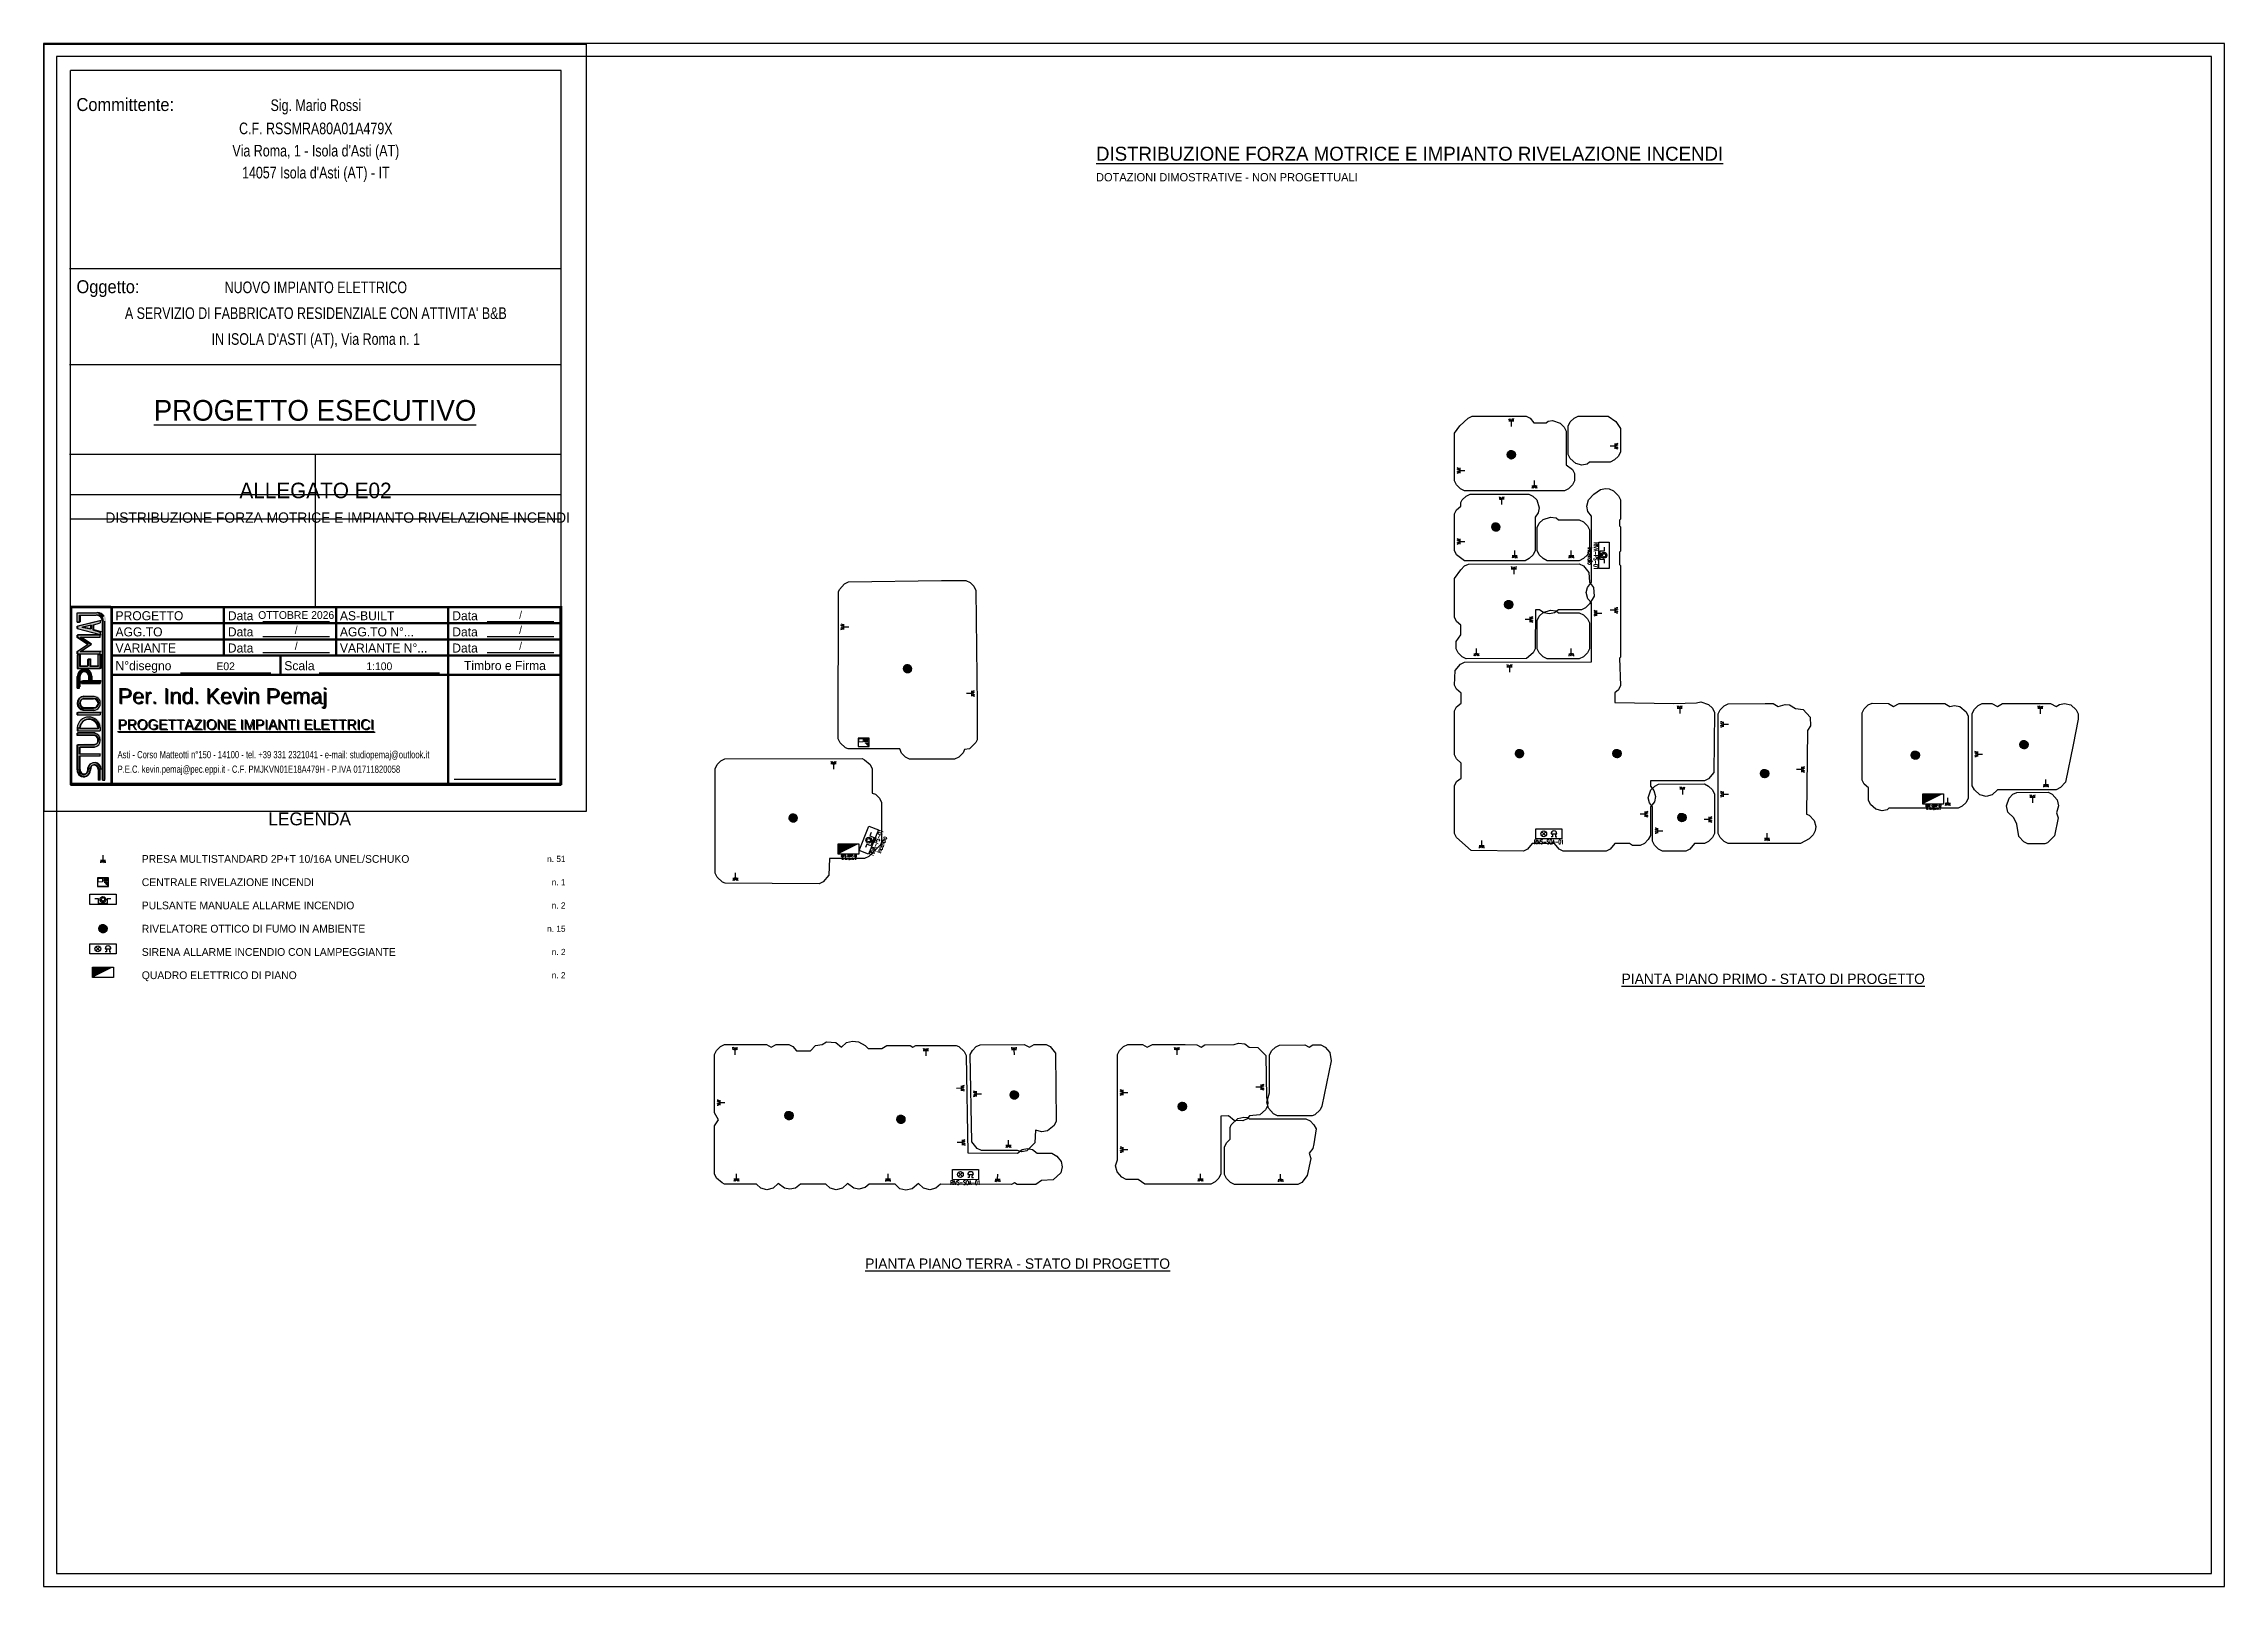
# Model space of a CAD drawing. Header units: millimetres. Extents: x 0 to 8440, y 0 to 5970.
import ezdxf
from ezdxf.enums import TextEntityAlignment as Align

# ---------------------------------------------------------------- set-up
doc = ezdxf.new("R2010")
doc.units = ezdxf.units.MM
for name, color, linetype, lineweight in [('cartiglio', 7, 'Continuous', 30), ('Squadratura', 7, 'Continuous', 50), ('Testo Fisso', 244, 'Continuous', 30), ('Testo Variabile', 7, 'Continuous', 30)]:
    doc.layers.add(name, color=color, linetype=linetype, lineweight=lineweight)
for name, color, linetype in [('FM', 240, 'Continuous'), ('IMP. ANTINCENDIO', 4, 'Continuous'), ('QUADRI', 164, 'Continuous'), ('RI', 4, 'Continuous'), ('TESTI', 7, 'Continuous'), ('tratteggio', 1, 'Continuous')]:
    doc.layers.add(name, color=color, linetype=linetype)
doc.layers.add('layer 2', color=251, linetype='Continuous', transparency=0.5)
doc.layers.add('LOCALI', color=8, linetype='Continuous', plot=False)
doc.styles.add('EX0', font='arial.ttf')
doc.styles.add('IMP-15', font='romans.shx', dxfattribs={"width": 0.6, "height": 7.5})
pattern_1 = [(45, (-1.6892, -1.8778), (-0.1796051, 0.1796051), [])]

# ---------------------------------------------------------------- blocks, each defined once
blk = doc.blocks.new('cartiglio kevin')
at = {"layer": 'Testo Fisso', "true_color": 0xa3a3a3}
h = blk.add_hatch(color=253, dxfattribs=at)
h.dxf.hatch_style = 1
h.paths.add_polyline_path([(20.61, 76.86), (13.09, 76.86), (13.09, 73.28), (13.98, 73.28), (13.98, 75.97), (20.48, 75.97, -0.414214), (22.93, 73.51), (22.93, 12.12), (23.83, 12.12), (23.83, 73.68, 0.388721)])
h.paths.add_polyline_path([(22.04, 68.56), (22.04, 69.45), (19.09, 70.29), (19.09, 72.19), (22.04, 73.03), (22.04, 73.92), (13.09, 71.69), (13.09, 70.79)], flags=17)
h.paths.add_polyline_path([(14.88, 71.24), (18.19, 71.95), (18.19, 70.53)], flags=16)
h.paths.add_polyline_path([(17.12, 64.62), (13.09, 61.93), (13.09, 61.04), (22.04, 61.04), (22.04, 61.93), (14.31, 61.93), (18.37, 64.62), (14.31, 67.3), (22.04, 67.3), (22.04, 68.2), (13.09, 68.2), (13.09, 67.3)], flags=17)
h.paths.add_polyline_path([(13.09, 55.31), (22.04, 55.31), (22.04, 60.68), (21.14, 60.68), (21.14, 56.21), (18.01, 56.21), (18.01, 58.89), (17.12, 58.89), (17.12, 56.21), (13.98, 56.21), (13.98, 60.68), (13.09, 60.68)], flags=17)
h.paths.add_polyline_path([(17.56, 52.27), (17.56, 50.48), (14.71, 50.48), (14.71, 49.58), (22.04, 49.58), (22.04, 50.48), (18.46, 50.48), (18.46, 52.27, 1), (13.09, 52.27), (13.09, 47.79), (13.98, 47.79), (13.98, 52.27, -1)], flags=0)
h.paths.add_polyline_path([(15.33, 39.19), (19.36, 39.15, 1.000228), (19.36, 44.52), (15.33, 44.52, 0.838803)], flags=17)
h.paths.add_polyline_path([(15.33, 43.63), (19.35, 43.63, -1), (19.36, 40.05), (15.33, 40.05, -0.75)], flags=16)
h.paths.add_polyline_path([(22.04, 37.4), (22.04, 38.28), (13.09, 38.28), (13.09, 37.4)], flags=17)
h.paths.add_polyline_path([(13.1, 32.53), (13.09, 31.18), (22.04, 31.22), (22.04, 32.53, 0.9)], flags=17)
h.paths.add_polyline_path([(21.15, 32.44), (21.15, 32.08), (13.99, 32.08), (13.99, 32.44, -0.9)], flags=16)
h.paths.add_polyline_path([(19.71, 29.39, -0.779579), (19.8, 25.84), (13.09, 25.81), (13.09, 24.92), (13.09, 19.19), (13.09, 18.83), (13.09, 16.15, 1.05347), (18.02, 15.96), (18.03, 16.68, -0.949352), (21.15, 16.23), (21.15, 12.12), (22.04, 12.12), (22.04, 16.15, 0.983646), (17.13, 16.68), (17.12, 15.78, -1), (13.98, 16.07), (13.98, 18.83), (13.99, 19.19), (13.99, 21.43), (22.04, 21.43), (22.04, 22.32), (13.99, 22.32), (13.99, 24.92), (19.8, 24.92, 0.833333), (19.8, 30.29), (13.09, 30.29), (13.09, 29.39)])
h = blk.add_hatch(color=253, dxfattribs=at)
h.dxf.hatch_style = 1
h.paths.add_polyline_path([(13.09, 47.79), (13.98, 47.79), (13.98, 52.27, -1), (17.56, 52.27), (17.56, 50.48), (14.71, 50.48), (14.71, 49.58), (22.04, 49.58), (22.04, 50.48), (18.46, 50.48), (18.46, 52.27, 1), (13.09, 52.27)])
at = {"layer": 'tratteggio', "ltscale": 1000}
h = blk.add_hatch(color=256, dxfattribs=at)
h.dxf.hatch_style = 1
h.set_gradient(color1=(100, 33, 101), color2=(153, 27, 30), name='HEMISPHERICAL')
h.paths.add_polyline_path([(20.16, 76.47), (12.64, 76.47), (12.64, 72.89), (13.54, 72.89), (13.54, 75.58), (20.03, 75.58, -0.414214), (22.49, 73.12), (22.49, 11.73), (23.38, 11.73), (23.38, 73.29, 0.388721)])
h.paths.add_polyline_path([(21.59, 68.16), (21.59, 69.06), (18.64, 69.9), (18.64, 71.8), (21.59, 72.64), (21.59, 73.53), (12.64, 71.3), (12.64, 70.4)], flags=17)
h.paths.add_polyline_path([(14.43, 70.85), (17.74, 71.56), (17.74, 70.14)], flags=16)
h.paths.add_polyline_path([(16.67, 64.23), (12.64, 61.54), (12.64, 60.65), (21.59, 60.65), (21.59, 61.54), (13.86, 61.54), (17.92, 64.23), (13.86, 66.91), (21.59, 66.91), (21.59, 67.81), (12.64, 67.81), (12.64, 66.91)], flags=17)
h.paths.add_polyline_path([(12.64, 54.92), (21.59, 54.92), (21.59, 60.29), (20.7, 60.29), (20.7, 55.82), (17.56, 55.82), (17.56, 58.5), (16.67, 58.5), (16.67, 55.82), (13.54, 55.82), (13.54, 60.29), (12.64, 60.29)], flags=17)
h.paths.add_polyline_path([(17.12, 51.88), (17.12, 50.09), (14.26, 50.09), (14.26, 49.19), (21.59, 49.19), (21.59, 50.09), (18.01, 50.09), (18.01, 51.88, 1), (12.64, 51.88), (12.64, 47.4), (13.54, 47.4), (13.54, 51.88, -1)], flags=0)
h.paths.add_polyline_path([(14.88, 38.8), (18.91, 38.76, 1.000228), (18.91, 44.13), (14.88, 44.13, 0.838803)], flags=17)
h.paths.add_polyline_path([(14.88, 43.24), (18.9, 43.24, -1), (18.91, 39.66), (14.88, 39.66, -0.75)], flags=16)
h.paths.add_polyline_path([(21.59, 37.01), (21.59, 37.89), (12.64, 37.89), (12.64, 37.01)], flags=17)
h.paths.add_polyline_path([(12.65, 32.14), (12.65, 30.79), (21.6, 30.83), (21.59, 32.14, 0.9)], flags=17)
h.paths.add_polyline_path([(20.7, 32.05), (20.7, 31.69), (13.54, 31.69), (13.54, 32.05, -0.9)], flags=16)
h.paths.add_polyline_path([(19.27, 29, -0.779579), (19.36, 25.45), (12.64, 25.42), (12.64, 24.53), (12.64, 18.8), (12.64, 18.44), (12.64, 15.76, 1.05347), (17.57, 15.57), (17.59, 16.29, -0.949352), (20.7, 15.84), (20.7, 11.73), (21.59, 11.73), (21.59, 15.76, 0.983646), (16.68, 16.29), (16.68, 15.39, -1), (13.54, 15.68), (13.54, 18.44), (13.54, 18.8), (13.54, 21.04), (21.59, 21.04), (21.59, 21.93), (13.54, 21.93), (13.54, 24.53), (19.36, 24.53, 0.833333), (19.36, 29.9), (12.64, 29.9), (12.64, 29)])
at = {"layer": 'tratteggio'}
h = blk.add_hatch(color=256, dxfattribs=at)
h.dxf.hatch_style = 1
h.set_gradient(color1=(100, 33, 101), color2=(153, 27, 30), name='INVCURVED')
h.paths.add_polyline_path([(12.64, 47.4), (13.54, 47.4), (13.54, 51.88, -1), (17.12, 51.88), (17.12, 50.09), (14.26, 50.09), (14.26, 49.19), (21.59, 49.19), (21.59, 50.09), (18.01, 50.09), (18.01, 51.88, 1), (12.64, 51.88)])
at = {"layer": 'cartiglio'}
for p, q in [((200, 75), (200, 10)), ((22.49, 11.73), (23.38, 11.73))]:
    blk.add_line(p, q, dxfattribs=at)
at = {"layer": 'cartiglio', "const_width": 0.2}
for points in [[(10, 79.05), (200, 79.05), (200, 10), (10, 10)], [(25.71, 79.05), (200, 79.05), (200, 10), (25.71, 10)]]:
    blk.add_lwpolyline(points, close=True, dxfattribs=at)
at = {"layer": 'layer 2'}
for p, q in [((12.64, 72.89), (12.64, 76.47)), ((12.64, 76.47), (20.16, 76.47)), ((12.64, 71.3), (21.59, 73.53)), ((12.64, 72.89), (13.54, 72.89)), ((12.64, 70.4), (12.64, 71.3)), ((12.64, 70.4), (21.59, 68.16)), ((21.59, 67.81), (12.64, 67.81)), ((12.64, 66.91), (12.64, 67.81)), ((13.54, 75.58), (20.03, 75.58)), ((13.54, 72.89), (13.54, 75.58)), ((17.74, 71.56), (14.43, 70.85)), ((17.74, 70.14), (14.43, 70.85)), ((17.74, 71.56), (17.74, 70.14)), ((18.64, 71.8), (21.59, 72.64)), ((18.64, 71.8), (18.64, 69.9)), ((18.64, 69.9), (21.59, 69.06)), ((21.59, 73.53), (21.59, 72.64)), ((21.59, 69.06), (21.59, 68.16)), ((21.59, 66.91), (21.59, 67.81)), ((22.49, 11.73), (22.49, 73.12)), ((23.38, 11.73), (23.38, 73.29)), ((16.67, 64.23), (12.64, 66.91)), ((12.64, 61.54), (16.67, 64.23)), ((12.64, 60.65), (12.64, 61.54)), ((12.64, 60.65), (21.59, 60.65)), ((12.64, 60.29), (12.64, 54.92)), ((13.54, 60.29), (12.64, 60.29)), ((13.54, 60.29), (13.54, 55.82)), ((21.59, 66.91), (13.86, 66.91)), ((17.92, 64.23), (13.86, 66.91)), ((13.86, 61.54), (17.92, 64.23)), ((13.86, 61.54), (21.59, 61.54)), ((20.7, 55.82), (20.7, 60.29)), ((21.59, 60.29), (20.7, 60.29)), ((21.59, 60.65), (21.59, 61.54)), ((21.59, 54.92), (21.59, 60.29)), ((12.64, 54.92), (21.59, 54.92)), ((12.64, 47.4), (12.64, 51.88)), ((13.54, 55.82), (16.67, 55.82)), ((13.54, 47.4), (13.54, 51.88)), ((16.67, 58.5), (17.56, 58.5)), ((16.67, 58.5), (16.67, 55.82)), ((17.12, 50.09), (17.12, 51.88)), ((17.56, 58.5), (17.56, 55.82)), ((17.56, 55.82), (20.7, 55.82)), ((18.01, 50.09), (18.01, 51.88)), ((12.64, 47.4), (13.54, 47.4)), ((14.26, 49.19), (14.26, 50.09)), ((17.12, 50.09), (14.26, 50.09)), ((14.26, 49.19), (21.59, 49.19)), ((14.88, 44.13), (18.91, 44.13)), ((14.88, 43.24), (18.91, 43.24)), ((18.01, 50.09), (21.59, 50.09)), ((21.59, 50.09), (21.59, 49.19)), ((12.64, 37.01), (12.64, 37.89)), ((12.64, 37.89), (21.59, 37.89)), ((12.64, 37.01), (21.59, 37.01)), ((14.88, 39.66), (18.91, 39.66)), ((14.88, 38.8), (18.91, 38.76)), ((21.59, 37.89), (21.59, 37.01)), ((19.36, 29.9), (12.64, 29.9)), ((12.64, 29), (12.64, 29.9)), ((19.27, 29), (12.64, 29)), ((12.64, 25.42), (19.36, 25.45)), ((12.64, 24.53), (12.64, 25.42)), ((12.65, 32.14), (12.65, 30.79)), ((12.65, 30.79), (21.6, 30.83)), ((13.54, 31.69), (13.54, 32.05)), ((13.54, 31.69), (20.7, 31.69)), ((20.7, 31.69), (20.7, 32.05)), ((21.59, 32.14), (21.6, 30.79)), ((12.64, 18.8), (12.64, 24.53)), ((12.64, 18.44), (12.64, 18.8)), ((12.64, 15.76), (12.64, 18.45)), ((13.54, 21.93), (13.54, 24.53)), ((13.54, 24.53), (19.36, 24.53)), ((13.54, 21.93), (21.59, 21.93)), ((13.54, 18.8), (13.54, 21.04)), ((21.59, 21.04), (13.54, 21.04)), ((13.54, 18.44), (13.54, 18.8)), ((13.54, 15.68), (13.54, 18.44)), ((21.59, 21.04), (21.59, 21.93)), ((16.68, 16.29), (16.68, 15.39)), ((17.59, 16.29), (17.57, 15.39)), ((20.7, 15.84), (20.7, 11.73)), ((21.59, 11.73), (20.7, 11.73)), ((21.59, 11.73), (21.59, 15.76)), ((22.49, 11.73), (22.49, 11.73))]:
    blk.add_line(p, q, dxfattribs=at)
blk.add_lwpolyline([(10, 79.05), (25.71, 79.05), (25.71, 10), (10, 10)], close=True, dxfattribs=at)
for centre, radius, start, end in [((20.04, 73.12), 3.35, 34.06186, 87.88285), ((20.03, 73.12), 2.46, 0, 90), ((15.33, 51.88), 2.68, 0, 180), ((15.33, 51.88), 1.79, 0, 180), ((15.35, 41.46), 2.71, 100.01997, 259.98003), ((15.4, 41.45), 1.86, 106.2602, 253.7398), ((18.91, 41.45), 2.68, 269.98693, 90.01307), ((18.91, 41.45), 1.79, 270.10384, 89.89616), ((17.12, 31.67), 4.49, 6.02558, 173.97442), ((17.12, 31.67), 3.6, 6.02558, 173.97442), ((18.86, 27.21), 1.83, 285.5627, 77.31962), ((18.86, 27.21), 2.73, 280.38886, 79.61114), ((19.13, 15.98), 2.47, 354.80557, 172.9161), ((19.13, 15.98), 1.58, 354.80557, 168.85229), ((15.1, 15.54), 2.47, 174.73687, 356.74772), ((15.11, 15.54), 1.58, 174.80557, 354.80557)]:
    blk.add_arc(centre, radius, start, end, dxfattribs=at)
at = {"layer": 'Squadratura'}
for p, q in [((26.01, 78.75), (199.7, 78.75)), ((26.01, 78.75), (26.01, 10.3)), ((199.7, 78.75), (199.7, 10.3)), ((200, 79.05), (200, 10)), ((10, 10), (200, 10)), ((25.71, 10), (200, 10)), ((26.01, 10.3), (199.7, 10.3))]:
    blk.add_line(p, q, dxfattribs=at)
at = {"layer": 'Squadratura', "color": 252}
for p, q in [((69.43, 60), (69.43, 78.75)), ((112.85, 60), (112.85, 78.75)), ((156.28, 60), (156.28, 78.75)), ((199.7, 72.49), (26.01, 72.49)), ((199.7, 66.25), (26.01, 66.25)), ((156.67, 60), (26.01, 60)), ((156.67, 60), (26.01, 60)), ((91.34, 52.5), (91.34, 60)), ((112.85, 66.25), (199.7, 66.25)), ((156.28, 10.3), (156.28, 60)), ((156.28, 45), (156.28, 60)), ((156.67, 60), (199.7, 60)), ((156.67, 60), (199.7, 60)), ((156.67, 52.5), (26.01, 52.5)), ((91.34, 52.5), (156.28, 52.5)), ((156.67, 52.5), (199.7, 52.5))]:
    blk.add_line(p, q, dxfattribs=at)
at = {"layer": 'Squadratura'}
blk.add_lwpolyline([(25.71, 10.3), (10.3, 10.3), (10.3, 78.75), (25.71, 78.75)], dxfattribs=at)
at = {"layer": 'Testo Fisso', "color": 253, "true_color": 0xa3a3a3}
for p, q in [((12.92, 71.48), (21.87, 73.72)), ((12.92, 73.07), (13.82, 73.07)), ((12.92, 70.58), (12.92, 71.48)), ((21.87, 67.99), (12.92, 67.99)), ((12.92, 67.09), (12.92, 67.99)), ((13.98, 73.07), (13.98, 75.76)), ((18.02, 71.74), (14.71, 71.03)), ((18.02, 70.32), (14.71, 71.03)), ((18.02, 71.74), (18.02, 70.32)), ((18.92, 71.98), (18.92, 70.09)), ((18.92, 70.09), (21.87, 69.24)), ((22.76, 11.91), (22.76, 73.3)), ((16.95, 64.41), (12.92, 67.09)), ((12.92, 61.72), (16.95, 64.41)), ((12.92, 60.83), (12.92, 61.72)), ((12.92, 60.47), (12.92, 55.1)), ((13.82, 60.47), (12.92, 60.47)), ((13.82, 60.47), (13.82, 56)), ((18.2, 64.41), (14.14, 67.09)), ((14.14, 61.72), (18.2, 64.41)), ((14.14, 61.72), (21.87, 61.72)), ((21.87, 55.1), (21.87, 60.47)), ((12.92, 55.1), (21.87, 55.1)), ((12.92, 47.58), (12.92, 52.06)), ((13.82, 56), (16.95, 56)), ((16.95, 58.68), (17.84, 58.68)), ((16.95, 58.68), (16.95, 56)), ((17.4, 50.27), (17.4, 52.06)), ((17.84, 58.68), (17.84, 56)), ((17.84, 56), (20.97, 56)), ((18.46, 50.27), (18.46, 52.06)), ((15.16, 44.31), (19.19, 44.31)), ((15.16, 43.42), (19.19, 43.42)), ((18.29, 50.27), (21.87, 50.27)), ((12.92, 37.19), (12.92, 38.07)), ((12.92, 38.07), (21.87, 38.07)), ((15.16, 39.84), (19.19, 39.84)), ((15.16, 38.98), (19.19, 38.95)), ((19.63, 30.08), (12.92, 30.08)), ((12.92, 29.18), (12.92, 30.08)), ((19.54, 29.18), (12.92, 29.18)), ((12.92, 25.61), (19.63, 25.63)), ((12.92, 24.71), (12.92, 25.61)), ((12.93, 32.32), (12.93, 30.97)), ((13.82, 31.87), (13.82, 32.23)), ((13.82, 31.87), (20.98, 31.87)), ((20.98, 31.87), (20.98, 32.23)), ((12.92, 18.98), (12.92, 24.71)), ((12.92, 18.62), (12.92, 18.98)), ((12.92, 15.94), (12.92, 18.63)), ((13.81, 18.62), (13.82, 18.98)), ((13.81, 15.86), (13.81, 18.62)), ((13.82, 22.12), (13.82, 24.71)), ((13.82, 24.71), (19.63, 24.71)), ((13.82, 18.98), (13.82, 21.22)), ((16.96, 16.47), (16.95, 15.57)), ((17.86, 16.47), (17.84, 15.57)), ((20.98, 16.02), (20.98, 11.91)), ((22.76, 11.91), (22.76, 11.91))]:
    blk.add_line(p, q, dxfattribs=at)
at = {"layer": 'Testo Fisso', "color": 250}
for p, q in [((84.48, 73.14), (110.31, 73.14)), ((84.48, 67.39), (110.31, 67.39)), ((84.48, 61.15), (110.31, 61.15))]:
    blk.add_line(p, q, dxfattribs=at)
at = {"layer": 'Testo Fisso', "color": 0}
for p, q in [((171.33, 73.14), (197.15, 73.14)), ((171.33, 67.39), (197.15, 67.39)), ((171.33, 61.15), (197.15, 61.15))]:
    blk.add_line(p, q, dxfattribs=at)
at = {"layer": 'Testo Fisso', "color": 7}
for p, q in [((52.64, 53.31), (87.56, 53.31)), ((106.25, 53.31), (152.89, 53.31)), ((158.52, 12.09), (197.85, 12.09))]:
    blk.add_line(p, q, dxfattribs=at)
at = {"layer": 'Testo Fisso', "color": 253, "true_color": 0xa3a3a3}
for centre, radius, start, end in [((20.31, 73.31), 3.35, 34.06186, 87.88285), ((20.31, 73.3), 2.46, 0, 90), ((15.61, 52.06), 2.68, 0, 180), ((15.61, 52.06), 1.79, 0, 180), ((15.63, 41.65), 2.71, 100.01997, 259.98003), ((15.68, 41.63), 1.86, 106.2602, 253.7398), ((19.18, 41.63), 1.79, 270.10384, 89.89616), ((17.4, 31.85), 3.6, 6.02558, 173.97442), ((19.14, 27.39), 1.83, 285.5627, 77.31962), ((19.41, 16.16), 2.47, 354.80557, 172.9161), ((19.41, 16.16), 1.58, 354.80557, 168.85229), ((15.38, 15.72), 2.47, 174.73687, 356.74772), ((15.38, 15.72), 1.58, 174.80557, 354.80557)]:
    blk.add_arc(centre, radius, start, end, dxfattribs=at)
at = {"layer": 'cartiglio', "color": 250}
for tag, p in [('DATA1', (97.4, 74.16)), ('DATA4', (184.24, 74.16)), ('DATA2', (97.4, 68.41)), ('DATA5', (184.24, 68.41)), ('DATA3', (97.4, 62.17)), ('DATA6', (184.24, 62.17)), ('N°DISEGNO', (70.1, 54.33)), ('SCALA', (129.57, 54.33))]:
    blk.add_attdef(tag, text='', height=3, dxfattribs=at).set_placement(p, align=Align.CENTER)
at = {"layer": 'Testo Fisso'}
for s, height, p in [('Data', 3.5, (70.95, 73.64)), ('Data', 3.5, (157.8, 73.64)), ('Data', 3.5, (70.95, 67.39)), ('Data', 3.5, (157.8, 67.39)), ('Data', 3.5, (70.95, 61.15)), ('Data', 3.5, (157.8, 61.15)), ('N°disegno', 3.5, (27.47, 54.31)), ('Scala', 3.5, (92.8, 54.31)), ('%%UPROGETTAZIONE IMPIANTI ELETTRICI', 4, (28.27, 31.36))]:
    blk.add_text(s, height=height, dxfattribs=at).set_placement(p)
blk.add_text('Timbro e Firma', height=3.5, dxfattribs=at).set_placement((178.18, 54.36), align=Align.CENTER)
at = {"layer": 'Testo Fisso', "style": 'EX0'}
blk.add_text('Per. Ind. Kevin Pemaj', height=6, dxfattribs=at).set_placement((28.27, 41.38))
at = {"layer": 'Testo Fisso', "color": 253, "true_color": 0xa3a3a3, "style": 'EX0'}
blk.add_text('Per. Ind. Kevin Pemaj', height=6, dxfattribs=at).set_placement((28.67, 41.1))
at = {"layer": 'Testo Fisso', "color": 253, "true_color": 0xa3a3a3}
blk.add_text('%%UPROGETTAZIONE IMPIANTI ELETTRICI', height=4, dxfattribs=at).set_placement((28.67, 31.08))
at = {"layer": 'Testo Fisso', "width": 0.79}
for s, p in [('Asti - Corso Matteotti n°150 - 14100 - tel. +39 331 2321041 - e-mail: studiopemaj@outlook.it', (28.27, 20.24)), ('P.E.C. kevin.pemaj@pec.eppi.it - C.F. PMJKVN01E18A479H - P.IVA 01711820058', (28.27, 14.61))]:
    blk.add_text(s, height=2.8, dxfattribs=at).set_placement(p)
at = {"layer": 'Testo Fisso'}
for tag, p in [('PROGETTO1', (27.47, 73.64)), ('PROGETTO4', (114.32, 73.64)), ('PROGETTO2', (27.47, 67.39)), ('PROGETTO5', (114.32, 67.39)), ('PROGETTO3', (27.47, 61.15)), ('PROGETTO6', (114.32, 61.15))]:
    blk.add_attdef(tag, p, '', height=3.5, dxfattribs=at)
blk = doc.blocks.new('CARTIGLIO VJN001')
at = {"layer": 'cartiglio', "color": 255}
for p, q in [((2197.15, 1700.02), (2007.15, 1700.02)), ((2007.15, 1492.67), (2007.15, 1700.02)), ((2197.15, 1492.67), (2197.15, 1700.02)), ((2006.85, 1623.44), (2196.85, 1623.44)), ((2006.85, 1586.18), (2196.85, 1586.18)), ((2006.85, 1551.53), (2196.85, 1551.53)), ((2101.85, 1551.53), (2101.85, 1492.67)), ((2007.15, 1535.98), (2197.15, 1535.98)), ((2007.15, 1526.5), (2197.15, 1526.5))]:
    blk.add_line(p, q, dxfattribs=at)
blk.add_lwpolyline([(1996.85, 1413.32), (2206.85, 1413.32), (2206.85, 1710.32), (1996.85, 1710.32)], close=True, dxfattribs=at)
at = {"layer": 'Squadratura'}
blk.add_line((2206.85, 1710.32), (1996.85, 1710.32), dxfattribs=at)
at = {"layer": 'layer 2'}
blk.add_blockref('cartiglio kevin', (1997.15, 1413.62), dxfattribs=at).add_auto_attribs({'SCALA': '1:100', 'N°DISEGNO': 'E02', 'DATA1': 'OTTOBRE 2026', 'DATA2': '/', 'PROGETTO2': 'AGG.TO', 'PROGETTO3': 'VARIANTE', 'DATA3': '/', 'DATA4': '/', 'DATA5': '/', 'PROGETTO5': 'AGG.TO N°...', 'PROGETTO6': 'VARIANTE N°...', 'DATA6': '/', 'PROGETTO1': 'PROGETTO', 'PROGETTO4': 'AS-BUILT'})
at = {"layer": 'Testo Fisso', "width": 0.95}
for s, p in [('Committente:', (2009.53, 1684.32)), ('Oggetto:', (2009.53, 1613.84))]:
    blk.add_text(s, height=5, dxfattribs=at).set_placement(p)
at = {"layer": 'Testo Fisso'}
blk.add_text('%%UPROGETTO ESECUTIVO', height=8, dxfattribs=at).set_placement((2101.85, 1564.49), align=Align.CENTER)
at = {"layer": 'Testo Variabile', "width": 0.8}
for s, p in [('Sig. Mario Rossi', (2102.15, 1684.32)), ('C.F. RSSMRA80A01A479X', (2102.15, 1675.34)), ("Via Roma, 1 - Isola d'Asti (AT)", (2102.15, 1666.72)), ("14057 Isola d'Asti (AT) - IT", (2102.15, 1658.23)), ('NUOVO IMPIANTO ELETTRICO', (2102.15, 1613.84)), ("A SERVIZIO DI FABBRICATO RESIDENZIALE CON ATTIVITA' B&B", (2102.15, 1603.84)), ("IN ISOLA D'ASTI (AT), Via Roma n. 1", (2102.15, 1593.84))]:
    blk.add_text(s, height=4.5, dxfattribs=at).set_placement(p, align=Align.CENTER)
blk = doc.blocks.new('16A', base_point=(0, 5))
at = {"layer": 'FM'}
for p, q in [((-10, 0), (10, 0)), ((0, 0), (0, 20))]:
    blk.add_line(p, q, dxfattribs=at)
for radius in [10, 5]:
    blk.add_arc((0, -10), radius, 0, 180, dxfattribs=at)
blk = doc.blocks.new('Rivelatore fumo in ambiente', base_point=(-8.3, -9.8))
at = {"layer": 'RI'}
h = blk.add_hatch(dxfattribs=at)
h.set_pattern_fill('ANSI31', color=256, scale=0.08)
h.set_pattern_definition(pattern_1)
h.paths.add_polyline_path([(-8.4, 6.6, 0.414214), (-24.4, -9.4), (-8.4, -9.4)])
h = blk.add_hatch(dxfattribs=at)
h.set_pattern_fill('ANSI31', color=256, scale=0.08)
h.set_pattern_definition(pattern_1)
h.paths.add_polyline_path([(-8.4, 6.6), (-8.4, -9.4), (7.6, -9.4, 0.414214)])
h = blk.add_hatch(dxfattribs=at)
h.set_pattern_fill('ANSI31', color=256, scale=0.08)
h.set_pattern_definition(pattern_1)
h.paths.add_polyline_path([(-8.4, -9.4), (-24.4, -9.4, 0.414214), (-8.4, -25.4)])
h = blk.add_hatch(dxfattribs=at)
h.set_pattern_fill('ANSI31', color=256, scale=0.08)
h.set_pattern_definition(pattern_1)
h.paths.add_polyline_path([(7.6, -9.4), (-8.4, -9.4), (-8.4, -25.4, 0.414214)])
for p, q in [((-8.4, 6.6), (-8.4, -25.4)), ((7.6, -9.4), (-24.4, -9.4))]:
    blk.add_line(p, q, dxfattribs=at)
blk.add_circle((-8.4, -9.4), 16, dxfattribs=at)
blk = doc.blocks.new('RIVS-SOA-01', base_point=(0.2, -5.4))
for p, q in [((-22.5, 8.8), (22.5, 8.8)), ((-22.5, -8.8), (-22.5, 8.8)), ((-12.3, 3.5), (-5.2, -3.5)), ((-5.2, 3.5), (-12.3, -3.5)), ((22.5, 8.8), (22.5, -8.8)), ((22.5, -8.8), (-22.5, -8.8))]:
    blk.add_line(p, q)
blk.add_lwpolyline([(13.8, 0, 1), (3.8, 0)], format="xyb", close=True)
for points in [[(6.2, 0), (6.2, -5), (3.8, -5)], [(11.2, 0), (11.2, -5), (13.8, -5)]]:
    blk.add_lwpolyline(points)
blk.add_circle((-8.8, 0), 5)
at = {"lineweight": 0, "style": 'IMP-15', "width": 0.6, "flags": 4}
blk.add_attdef('NOTASX', text='', height=7.5, dxfattribs=at).set_placement((-26.2, -2.5), align=Align.RIGHT)
blk.add_attdef('NOTADX', (26.2, -2.5), '', height=7.5, dxfattribs=at)
blk.add_attdef('CODICE', text='', height=7.5, dxfattribs=at).set_placement((0, -13.8), align=Align.MIDDLE_CENTER)
blk = doc.blocks.new('RIVI-P-01', base_point=(0.2, -10.4))
for p, q in [((-22.5, -8.8), (-22.5, 8.8)), ((-22.5, 8.8), (22.5, 8.8)), ((22.5, 8.8), (22.5, -8.8)), ((22.5, -8.8), (-22.5, -8.8))]:
    blk.add_line(p, q)
blk.add_lwpolyline([(13.7, 0.7), (7.5, 0.7), (7.5, -6.8), (-7.5, -6.8), (-7.5, 0.7), (-13.8, 0.7)])
for radius in [5, 3]:
    blk.add_circle((0, 0), radius)
at = {"lineweight": 0, "style": 'IMP-15', "width": 0.6, "flags": 4}
blk.add_attdef('NOTASX', text='', height=7.5, dxfattribs=at).set_placement((-23.8, -2.5), align=Align.RIGHT)
blk.add_attdef('NOTADX', (23.8, -2.5), '', height=7.5, dxfattribs=at)
for tag, p in [('CODICE', (1.2, -13.8)), ('TIPO', (1.2, -23.8))]:
    blk.add_attdef(tag, text='', height=7.5, dxfattribs=at).set_placement(p, align=Align.MIDDLE_CENTER)
blk = doc.blocks.new('Quadro di piano', base_point=(4, -31.3))
blk.add_lwpolyline([(-36.2, 0), (44.2, 0), (44.2, -40.5), (-36.2, -40.5)], close=True)
blk.add_solid([(44.2, 0), (-36.2, 0), (-36.2, -40.5)])
at = {"style": 'IMP-15', "width": 0.6}
for tag, p in [('DENOMINAZIONE', (6, -60.5)), ('CODICE', (6, -50.5))]:
    blk.add_attdef(tag, text='', height=7.5, dxfattribs=at).set_placement(p, align=Align.CENTER)
blk = doc.blocks.new('RIVA-CR-01_BIS', base_point=(0, 16.4))
for p, q in [((21.6, 32.9), (-21.6, 32.9)), ((-21.6, 32.9), (-21.6, 0)), ((-21.6, 0), (21.6, 0)), ((21.6, 0), (21.6, 32.9))]:
    blk.add_line(p, q)
at = {"linetype": 'Continuous', "lineweight": 9}
for p, q in [((-20.5, 1), (-20.5, 31.8)), ((-20.5, 31.8), (0, 31.8)), ((0, 1), (-20.5, 1)), ((20.5, 31.8), (0, 31.8)), ((0, 1), (20.5, 1)), ((20.5, 1), (20.5, 31.8))]:
    blk.add_line(p, q, dxfattribs=at)
at = {"lineweight": 9}
for p, q in [((4.9, 15.1), (19, 15.1)), ((6.5, 13.5), (19, 13.5)), ((8, 12), (19, 12)), ((9.6, 10.4), (19, 10.4)), ((11.2, 8.8), (19, 8.8)), ((12.7, 7.3), (19, 7.3)), ((14.3, 5.7), (19, 5.7)), ((15.9, 4.2), (19, 4.2))]:
    blk.add_line(p, q, dxfattribs=at)
at = {"linetype": 'Continuous', "lineweight": 9}
for points in [[(-10.3, 18), (-18, 18, -0.414214), (-19, 19), (-19, 29.3, -0.414214), (-18, 30.3), (-10.3, 30.3)], [(-10.3, 18), (-2.5, 18, 0.414214), (-1.5, 19), (-1.5, 29.3, 0.414214), (-2.5, 30.3), (-10.3, 30.3)]]:
    blk.add_lwpolyline(points, format="xyb", dxfattribs=at)
for centre in [(3.3, 27.7), (3.3, 24.1), (3.3, 20.5), (6.4, 27.7), (6.4, 24.1), (6.4, 20.5), (9.5, 27.7), (9.5, 24.1), (9.5, 20.5), (12.6, 27.7), (12.6, 24.1), (12.6, 20.5), (15.7, 27.7), (15.7, 24.1), (15.7, 20.5)]:
    blk.add_circle(centre, 1.03, dxfattribs=at)

msp = doc.modelspace()

# ---------------------------------------------------------------- linework, layer by layer
for points in [[(0, 0), (8440, 0), (8440, 5970), (0, 5970)], [(50, 50), (8390, 50), (8390, 5920), (50, 5920)]]:
    msp.add_lwpolyline(points, close=True)
at = {"layer": 'LOCALI'}
for points in [[(5528.5, 4528), (5737.5, 4529), (5753.5, 4521), (5767.5, 4503), (5815.5, 4503), (5823.5, 4509), (5839.5, 4511), (5869.5, 4501), (5884.5, 4486), (5892.5, 4470), (5892.5, 4340), (5916.5, 4322), (5924.5, 4306), (5924.5, 4278), (5916.5, 4262), (5901.5, 4247), (5885.5, 4239), (5499.5, 4239), (5483.5, 4247), (5468.5, 4262), (5460.5, 4278), (5460.5, 4462), (5481.5, 4491), (5513.5, 4521)], [(5938.5, 4528), (6055.5, 4529), (6084.5, 4508), (6102.5, 4480), (6102.5, 4390), (6094.5, 4374), (6079.5, 4359), (6063.5, 4351), (5983.5, 4351), (5973.5, 4343), (5953.5, 4339), (5929.5, 4345), (5908.5, 4364), (5900.5, 4380), (5900.5, 4490), (5908.5, 4506), (5923.5, 4521)], [(6044.5, 4248), (6059.5, 4247), (6075.5, 4239), (6094.5, 4220), (6102.5, 4204), (6102.5, 4130), (6098.5, 4126), (6098.5, 4104), (6102.5, 4100), (6102.5, 4006), (6098.5, 4002), (6098.5, 3954), (6102.5, 3950), (6102.5, 3596), (6098.5, 3592), (6102.5, 3486), (6094.5, 3470), (6080.5, 3458), (6080.5, 3420), (6309.5, 3417), (6397.5, 3419), (6413.5, 3423), (6443.5, 3413), (6458.5, 3398), (6466.5, 3382), (6464.5, 3150), (6443.5, 3125), (6427.5, 3117), (6219.5, 3117), (6218.5, 3096), (6232.5, 3080), (6238.5, 3056), (6234.5, 3036), (6218.5, 3016), (6218.5, 2906), (6210.5, 2890), (6195.5, 2875), (6179.5, 2867), (6149.5, 2867), (6137.5, 2875), (6081.5, 2875), (6063.5, 2853), (6047.5, 2845), (5881.5, 2845), (5865.5, 2853), (5847.5, 2875), (5761.5, 2875), (5743.5, 2853), (5727.5, 2845), (5525.5, 2847), (5468.5, 2898), (5460.5, 2914), (5460.5, 3098), (5468.5, 3114), (5486.5, 3128), (5486.5, 3186), (5468.5, 3202), (5460.5, 3218), (5460.5, 3388), (5468.5, 3404), (5486.5, 3418), (5486.5, 3456), (5468.5, 3472), (5460.5, 3488), (5462.5, 3544), (5483.5, 3569), (5499.5, 3577), (5990.5, 3578), (5990.5, 3806), (5976.5, 3822), (5970.5, 3846), (5974.5, 3866), (5990.5, 3886), (5990.5, 4142), (5976.5, 4160), (5972.5, 4180), (5978.5, 4204), (5999.5, 4227), (6025.5, 4245)], [(6044.5, 4248), (6059.5, 4247), (6075.5, 4239), (6094.5, 4220), (6102.5, 4204), (6102.5, 4130), (6098.5, 4126), (6098.5, 4104), (6102.5, 4100), (6102.5, 4006), (6098.5, 4002), (6098.5, 3954), (6102.5, 3950), (6102.5, 3596), (6098.5, 3592), (6102.5, 3486), (6094.5, 3470), (6080.5, 3458), (6080.5, 3420), (6309.5, 3417), (6397.5, 3419), (6413.5, 3423), (6443.5, 3413), (6458.5, 3398), (6466.5, 3382), (6464.5, 3150), (6443.5, 3125), (6427.5, 3117), (6219.5, 3117), (6218.5, 3096), (6232.5, 3080), (6238.5, 3056), (6234.5, 3036), (6218.5, 3016), (6218.5, 2906), (6210.5, 2890), (6195.5, 2875), (6179.5, 2867), (6149.5, 2867), (6137.5, 2875), (6081.5, 2875), (6063.5, 2853), (6047.5, 2845), (5881.5, 2845), (5865.5, 2853), (5847.5, 2875), (5761.5, 2875), (5743.5, 2853), (5727.5, 2845), (5525.5, 2847), (5468.5, 2898), (5460.5, 2914), (5460.5, 3098), (5468.5, 3114), (5486.5, 3128), (5486.5, 3186), (5468.5, 3202), (5460.5, 3218), (5460.5, 3388), (5468.5, 3404), (5486.5, 3418), (5486.5, 3456), (5468.5, 3472), (5460.5, 3488), (5462.5, 3544), (5483.5, 3569), (5499.5, 3577), (5990.5, 3578), (5990.5, 3806), (5976.5, 3822), (5970.5, 3846), (5974.5, 3866), (5990.5, 3886), (5990.5, 4142), (5976.5, 4160), (5972.5, 4180), (5978.5, 4204), (5999.5, 4227), (6025.5, 4245)], [(6044.5, 4248), (6059.5, 4247), (6075.5, 4239), (6094.5, 4220), (6102.5, 4204), (6102.5, 4130), (6098.5, 4126), (6098.5, 4104), (6102.5, 4100), (6102.5, 4006), (6098.5, 4002), (6098.5, 3954), (6102.5, 3950), (6102.5, 3596), (6098.5, 3592), (6102.5, 3486), (6094.5, 3470), (6080.5, 3458), (6080.5, 3420), (6309.5, 3417), (6397.5, 3419), (6413.5, 3423), (6443.5, 3413), (6458.5, 3398), (6466.5, 3382), (6464.5, 3150), (6443.5, 3125), (6427.5, 3117), (6219.5, 3117), (6218.5, 3096), (6232.5, 3080), (6238.5, 3056), (6234.5, 3036), (6218.5, 3016), (6218.5, 2906), (6210.5, 2890), (6195.5, 2875), (6179.5, 2867), (6149.5, 2867), (6137.5, 2875), (6081.5, 2875), (6063.5, 2853), (6047.5, 2845), (5881.5, 2845), (5865.5, 2853), (5847.5, 2875), (5761.5, 2875), (5743.5, 2853), (5727.5, 2845), (5525.5, 2847), (5468.5, 2898), (5460.5, 2914), (5460.5, 3098), (5468.5, 3114), (5486.5, 3128), (5486.5, 3186), (5468.5, 3202), (5460.5, 3218), (5460.5, 3388), (5468.5, 3404), (5486.5, 3418), (5486.5, 3456), (5468.5, 3472), (5460.5, 3488), (5462.5, 3544), (5483.5, 3569), (5499.5, 3577), (5990.5, 3578), (5990.5, 3806), (5976.5, 3822), (5970.5, 3846), (5974.5, 3866), (5990.5, 3886), (5990.5, 4142), (5976.5, 4160), (5972.5, 4180), (5978.5, 4204), (5999.5, 4227), (6025.5, 4245)], [(5520.5, 4226), (5747.5, 4227), (5763.5, 4219), (5778.5, 4204), (5788.5, 4174), (5784.5, 4154), (5772.5, 4138), (5772.5, 4008), (5764.5, 3992), (5749.5, 3977), (5733.5, 3969), (5499.5, 3969), (5468.5, 3992), (5460.5, 4008), (5460.5, 4150), (5468.5, 4166), (5484.5, 4180), (5484.5, 4194), (5490.5, 4204), (5505.5, 4219)], [(5832.5, 4138), (5853.5, 4135), (5863.5, 4127), (5943.5, 4127), (5959.5, 4119), (5974.5, 4104), (5982.5, 4088), (5982.5, 4008), (5974.5, 3992), (5959.5, 3977), (5943.5, 3969), (5819.5, 3969), (5803.5, 3977), (5788.5, 3992), (5780.5, 4008), (5780.5, 4098), (5788.5, 4114), (5803.5, 4129)], [(3474.5, 3892), (3569.5, 3893), (3585.5, 3885), (3600.5, 3870), (3608.5, 3854), (3612.5, 3410), (3612.5, 3276), (3608.5, 3266), (3583.5, 3241), (3563.5, 3239), (3558.5, 3226), (3541.5, 3209), (3525.5, 3201), (3351.5, 3201), (3335.5, 3209), (3320.5, 3224), (3313.5, 3241), (3113.5, 3241), (3103.5, 3245), (3082.5, 3264), (3074.5, 3280), (3076.5, 3848), (3080.5, 3858), (3099.5, 3879), (3115.5, 3887)], [(5514.5, 3956), (5943.5, 3957), (5959.5, 3949), (5980.5, 3924), (5982.5, 3886), (5998.5, 3866), (6000.5, 3832), (5982.5, 3802), (5967.5, 3787), (5951.5, 3779), (5863.5, 3779), (5847.5, 3767), (5827.5, 3763), (5805.5, 3767), (5789.5, 3779), (5773.5, 3779), (5772.5, 3628), (5764.5, 3612), (5739.5, 3591), (5505.5, 3589), (5489.5, 3597), (5474.5, 3612), (5466.5, 3628), (5466.5, 3656), (5484.5, 3682), (5484.5, 3720), (5468.5, 3734), (5460.5, 3750), (5460.5, 3900), (5484.5, 3934), (5499.5, 3949)], [(5832.5, 3778), (5853.5, 3775), (5863.5, 3767), (5943.5, 3767), (5959.5, 3759), (5974.5, 3744), (5982.5, 3728), (5982.5, 3628), (5974.5, 3612), (5959.5, 3597), (5943.5, 3589), (5819.5, 3589), (5803.5, 3597), (5788.5, 3612), (5780.5, 3628), (5780.5, 3738), (5788.5, 3754), (5803.5, 3769)], [(6662.5, 3416), (6693.5, 3417), (6713.5, 3405), (6739.5, 3413), (6757.5, 3411), (6779.5, 3397), (6809.5, 3393), (6836.5, 3364), (6838.5, 3330), (6826.5, 3312), (6822.5, 2988), (6833.5, 2985), (6852.5, 2964), (6858.5, 2940), (6856.5, 2924), (6848.5, 2908), (6833.5, 2893), (6799.5, 2875), (6519.5, 2875), (6503.5, 2883), (6488.5, 2898), (6480.5, 2914), (6480.5, 3376), (6488.5, 3392), (6503.5, 3407), (6519.5, 3415)], [(7076.5, 3418), (7139.5, 3417), (7159.5, 3405), (7181.5, 3417), (7357.5, 3417), (7377.5, 3405), (7395.5, 3409), (7415.5, 3405), (7440.5, 3384), (7448.5, 3368), (7448.5, 3050), (7440.5, 3034), (7425.5, 3019), (7409.5, 3011), (7141.5, 3011), (7135.5, 3005), (7115.5, 3001), (7091.5, 3007), (7070.5, 3026), (7062.5, 3042), (7062.5, 3090), (7046.5, 3104), (7038.5, 3120), (7038.5, 3380), (7046.5, 3396), (7061.5, 3411)], [(7502.5, 3416), (7539.5, 3417), (7561.5, 3405), (7581.5, 3417), (7767.5, 3417), (7789.5, 3405), (7801.5, 3413), (7821.5, 3417), (7845.5, 3411), (7866.5, 3392), (7874.5, 3376), (7874.5, 3356), (7854.5, 3256), (7824.5, 3112), (7805.5, 3091), (7789.5, 3083), (7561.5, 3083), (7541.5, 3063), (7517.5, 3057), (7493.5, 3063), (7472.5, 3082), (7464.5, 3098), (7464.5, 3378), (7472.5, 3394), (7487.5, 3409)], [(2636.5, 3202), (3167.5, 3203), (3177.5, 3199), (3198.5, 3180), (3206.5, 3164), (3206.5, 3070), (3219.5, 3065), (3234.5, 3050), (3242.5, 3034), (3242.5, 2880), (3238.5, 2870), (3193.5, 2825), (3177.5, 2817), (3041.5, 2817), (3038.5, 2752), (3017.5, 2727), (3001.5, 2719), (2637.5, 2721), (2627.5, 2725), (2606.5, 2744), (2598.5, 2760), (2598.5, 3164), (2606.5, 3180), (2621.5, 3195)], [(6250.5, 3104), (6427.5, 3105), (6443.5, 3097), (6458.5, 3082), (6466.5, 3066), (6466.5, 2914), (6458.5, 2898), (6443.5, 2883), (6427.5, 2875), (6389.5, 2875), (6371.5, 2853), (6355.5, 2845), (6265.5, 2845), (6249.5, 2853), (6234.5, 2868), (6226.5, 2884), (6226.5, 3016), (6214.5, 3032), (6210.5, 3052), (6220.5, 3082), (6235.5, 3097)], [(7636.5, 3072), (7757.5, 3073), (7773.5, 3065), (7792.5, 3044), (7798.5, 3020), (7790.5, 2994), (7796.5, 2974), (7782.5, 2904), (7755.5, 2877), (7745.5, 2873), (7679.5, 2873), (7663.5, 2881), (7644.5, 2902), (7636.5, 2950), (7624.5, 2974), (7602.5, 2996), (7596.5, 3020), (7606.5, 3050), (7621.5, 3065)], [(3130.5, 2110), (3153.5, 2107), (3179.5, 2093), (3191.5, 2081), (3243.5, 2081), (3263.5, 2093), (3353.5, 2093), (3363.5, 2087), (3375.5, 2093), (3531.5, 2093), (3541.5, 2089), (3562.5, 2070), (3570.5, 2054), (3576.5, 1678), (3769.5, 1677), (3787.5, 1691), (3807.5, 1695), (3827.5, 1691), (3845.5, 1677), (3901.5, 1677), (3921.5, 1665), (3938.5, 1644), (3942.5, 1624), (3936.5, 1600), (3907.5, 1573), (3861.5, 1571), (3839.5, 1555), (3767.5, 1555), (3757.5, 1561), (3745.5, 1555), (3471.5, 1557), (3453.5, 1541), (3429.5, 1535), (3405.5, 1541), (3385.5, 1559), (3361.5, 1539), (3337.5, 1533), (3313.5, 1539), (3295.5, 1557), (3195.5, 1557), (3179.5, 1543), (3155.5, 1537), (3135.5, 1541), (3111.5, 1559), (3091.5, 1541), (3067.5, 1535), (3043.5, 1541), (3027.5, 1557), (2929.5, 1557), (2909.5, 1541), (2887.5, 1537), (2867.5, 1541), (2843.5, 1559), (2823.5, 1541), (2799.5, 1535), (2775.5, 1541), (2759.5, 1557), (2635.5, 1557), (2625.5, 1561), (2604.5, 1580), (2596.5, 1596), (2596.5, 1782), (2612.5, 1806), (2596.5, 1832), (2596.5, 2058), (2604.5, 2074), (2619.5, 2089), (2635.5, 2097), (2797.5, 2097), (2815.5, 2087), (2835.5, 2097), (2883.5, 2097), (2899.5, 2089), (2913.5, 2073), (2967.5, 2073), (2987.5, 2093), (3013.5, 2097), (3029.5, 2107), (3065.5, 2105), (3087.5, 2087), (3107.5, 2105)], [(3624.5, 2096), (3795.5, 2097), (3815.5, 2087), (3833.5, 2097), (3879.5, 2097), (3895.5, 2089), (3916.5, 2064), (3918.5, 1800), (3910.5, 1784), (3885.5, 1763), (3863.5, 1759), (3838.5, 1766), (3836.5, 1716), (3805.5, 1685), (3785.5, 1681), (3769.5, 1687), (3629.5, 1687), (3613.5, 1695), (3592.5, 1720), (3586.5, 2058), (3594.5, 2074), (3609.5, 2089)], [(4624.5, 2102), (4649.5, 2099), (4665.5, 2087), (4699.5, 2085), (4730.5, 2054), (4732.5, 1892), (4738.5, 1874), (4736.5, 1860), (4728.5, 1844), (4707.5, 1825), (4667.5, 1821), (4657.5, 1809), (4641.5, 1801), (4607.5, 1803), (4585.5, 1821), (4556.5, 1820), (4556.5, 1596), (4548.5, 1580), (4533.5, 1565), (4517.5, 1557), (4261.5, 1557), (4235.5, 1575), (4189.5, 1575), (4173.5, 1583), (4154.5, 1604), (4148.5, 1628), (4156.5, 1650), (4156.5, 2058), (4164.5, 2074), (4179.5, 2089), (4195.5, 2097), (4253.5, 2097), (4271.5, 2087), (4291.5, 2097), (4417.5, 2097), (4463.5, 2095), (4479.5, 2087), (4493.5, 2095), (4607.5, 2097)], [(4782.5, 2094), (4881.5, 2095), (4897.5, 2087), (4911.5, 2095), (4943.5, 2095), (4959.5, 2087), (4978.5, 2066), (4982.5, 2034), (4946.5, 1858), (4940.5, 1844), (4919.5, 1825), (4909.5, 1821), (4775.5, 1821), (4759.5, 1829), (4740.5, 1850), (4734.5, 1874), (4744.5, 1910), (4744.5, 2056), (4752.5, 2072), (4767.5, 2087)], [(4644.5, 1816), (4659.5, 1815), (4667.5, 1809), (4885.5, 1809), (4901.5, 1801), (4916.5, 1786), (4924.5, 1770), (4916.5, 1712), (4912.5, 1694), (4898.5, 1676), (4904.5, 1656), (4890.5, 1590), (4869.5, 1563), (4853.5, 1555), (4609.5, 1555), (4593.5, 1563), (4578.5, 1578), (4570.5, 1594), (4570.5, 1700), (4578.5, 1716), (4592.5, 1730), (4592.5, 1776), (4596.5, 1786), (4621.5, 1811)]]:
    msp.add_lwpolyline(points, close=True, dxfattribs=at)

# ---------------------------------------------------------------- block references
at = {"xscale": 10, "yscale": 10, "zscale": 10}
msp.add_blockref('CARTIGLIO VJN001', (-19968, -11134), dxfattribs=at)
at = {"layer": 'FM'}
for p, rotation in [((5680.1, 4503.7), 180.2741403937332), ((6077.5, 4412.5), 90), ((5485.5, 4318), 270), ((5642.8, 4201.5), 180.25240268228913), ((5485.5, 4043.5), 270), ((5689.9, 3931.4), 180.1335563537059), ((3101, 3713.4), 269.79825513125314), ((5748.3, 3741.4), 89.620563298581), ((6015.5, 3766), 270), ((6077.5, 3777), 90), ((5545.3, 3614.3), 0.48969559312922684), ((5673.5, 3552.4), 180.11669185395647), ((3587.1, 3455.3), 90.51616422976485), ((6332.1, 3392.5), 181.30195267257886), ((7727.5, 3392), 180), ((6505.5, 3336), 270), ((7489.5, 3220.8), 270), ((3057.3, 3177.8), 180.1079015287728), ((6799.6, 3161.2), 89.29268063145577), ((6342.5, 3079.5), 180.3237015249202), ((6505.5, 3065.6), 270), ((7697.2, 3047.5), 180.47350805873492), ((6193.5, 2988.5), 90), ((6441.5, 2967.5), 90), ((5565.7, 2871.6), 359.43273359014205), ((6251.5, 2924.2), 270), ((2677.6, 2745.8), 359.6851911926109), ((2675.5, 2072), 180), ((3414.5, 2068), 180), ((3755.6, 2071.8), 180.33505921860913), ((4386, 2072), 180), ((4707, 1931.7), 90.70731936854423), ((2621.5, 1872), 270), ((3547.5, 1927.4), 90.914216760449), ((3614.2, 1906.3), 271.0169780307192), ((4181.5, 1911), 270), ((3550.9, 1717.6), 90.914216760449), ((4181.5, 1690), 270), ((3692.3, 1580.4), 359.5817900585029)]:
    msp.add_blockref('16A', p, dxfattribs=dict(at, rotation=rotation))
for p in [(5770, 4264), (5693.5, 3994), (5912.5, 3994), (5912.5, 3614), (7749.5, 3108), (7369.5, 3036), (6670.1, 2900), (230, 2815), (3734.5, 1712), (2681.8, 1582), (3268, 1582), (4477.5, 1582), (4787.5, 1580)]:
    msp.add_blockref('16A', p, dxfattribs=at)
at = {"layer": 'IMP. ANTINCENDIO'}
for name, p in [('Rivelatore fumo in ambiente', (5680.5, 4379)), ('Rivelatore fumo in ambiente', (5620.5, 4099)), ('Rivelatore fumo in ambiente', (5670.5, 3799)), ('Rivelatore fumo in ambiente', (3343.5, 3550.7)), ('RIVA-CR-01_BIS', (3173.5, 3266)), ('Rivelatore fumo in ambiente', (5712, 3222.3)), ('Rivelatore fumo in ambiente', (6089.2, 3222.3)), ('Rivelatore fumo in ambiente', (7243.5, 3216.2)), ('Rivelatore fumo in ambiente', (7664.5, 3257)), ('Rivelatore fumo in ambiente', (6660.5, 3145)), ('Rivelatore fumo in ambiente', (2901, 2973.1)), ('Rivelatore fumo in ambiente', (6340.5, 2975)), ('RIVA-CR-01_BIS', (230, 2725)), ('Rivelatore fumo in ambiente', (230, 2545)), ('Rivelatore fumo in ambiente', (3756.5, 1901)), ('Rivelatore fumo in ambiente', (4407.4, 1856.8)), ('Rivelatore fumo in ambiente', (2885, 1821.5)), ('Rivelatore fumo in ambiente', (3317.8, 1807.1))]:
    msp.add_blockref(name, p, dxfattribs=at)
at = {"layer": 'IMP. ANTINCENDIO', "xscale": 2.25, "yscale": 2.25, "zscale": 2.25}
for name, p, rotation, values in [('RIVI-P-01', (6015.5, 3989.5), 270, {'CODICE': 'RIVA-PS-01', 'TIPO': 'Incendio'}), ('RIVI-P-01', (3215.3, 2879.3), 68.19859051364818, {'CODICE': 'RIVA-PS-01', 'TIPO': 'Incendio'}), ('RIVS-SOA-01', (3568.2, 1581.3), 359.5817900585029, {'CODICE': 'RIVS-SOA-01'})]:
    msp.add_blockref(name, p, dxfattribs=dict(at, rotation=rotation)).add_auto_attribs(values)
msp.add_blockref('RIVS-SOA-01', (5826, 2900), dxfattribs=at).add_auto_attribs({'CODICE': 'RIVS-SOA-01'})
for name, p in [('RIVI-P-01', (230, 2635)), ('RIVS-SOA-01', (230, 2455))]:
    msp.add_blockref(name, p, dxfattribs=at)
at = {"layer": 'QUADRI'}
for p in [(7312.5, 3036), (3115, 2842)]:
    msp.add_blockref('Quadro di piano', p, dxfattribs=at).add_auto_attribs({'CODICE': 'QBT1-COMP-02', 'DENOMINAZIONE': 'Q. Comparto 2'})
msp.add_blockref('Quadro di piano', (230, 2365), dxfattribs=at)

# ---------------------------------------------------------------- texts
msp.add_text('%%UDISTRIBUZIONE FORZA MOTRICE E IMPIANTO RIVELAZIONE INCENDI', height=54).set_placement((4073, 5517))
at = {"layer": 'TESTI', "color": 1}
msp.add_text('DOTAZIONI DIMOSTRATIVE - NON PROGETTUALI', height=32, dxfattribs=at).set_placement((4073, 5437))
at = {"layer": 'TESTI'}
msp.add_text('LEGENDA', height=50, dxfattribs=at).set_placement((870, 2945))
for s, p in [('PRESA MULTISTANDARD 2P+T 10/16A UNEL/SCHUKO', (380, 2815)), ('CENTRALE RIVELAZIONE INCENDI', (380, 2725)), ('PULSANTE MANUALE ALLARME INCENDIO', (380, 2635)), ('RIVELATORE OTTICO DI FUMO IN AMBIENTE', (380, 2545)), ('SIRENA ALLARME INCENDIO CON LAMPEGGIANTE', (380, 2455)), ('QUADRO ELETTRICO DI PIANO', (380, 2365))]:
    msp.add_text(s, height=30, dxfattribs=at).set_placement(p, align=Align.MIDDLE_LEFT)
for s, p in [('n. 51', (2020, 2815)), ('n. 1', (2020, 2725)), ('n. 2', (2020, 2635)), ('n. 15', (2020, 2545)), ('n. 2', (2020, 2455)), ('n. 2', (2020, 2365))]:
    msp.add_text(s, height=24, dxfattribs=at).set_placement(p, align=Align.MIDDLE_RIGHT)
for s, p in [('%%UPIANTA PIANO PRIMO - STATO DI PROGETTO', (6694, 2371)), ('%%UPIANTA PIANO TERRA - STATO DI PROGETTO', (3769.5, 1269))]:
    msp.add_text(s, height=40, dxfattribs=at).set_placement(p, align=Align.TOP_CENTER)
at = {"layer": 'Testo Fisso'}
for s, height, p in [('ALLEGATO E02', 60, (758, 4211)), ('DISTRIBUZIONE FORZA MOTRICE E IMPIANTO RIVELAZIONE INCENDI', 40, (239, 4116))]:
    msp.add_text(s, height=height, dxfattribs=at).set_placement(p)

doc.saveas('drawing.dxf')
